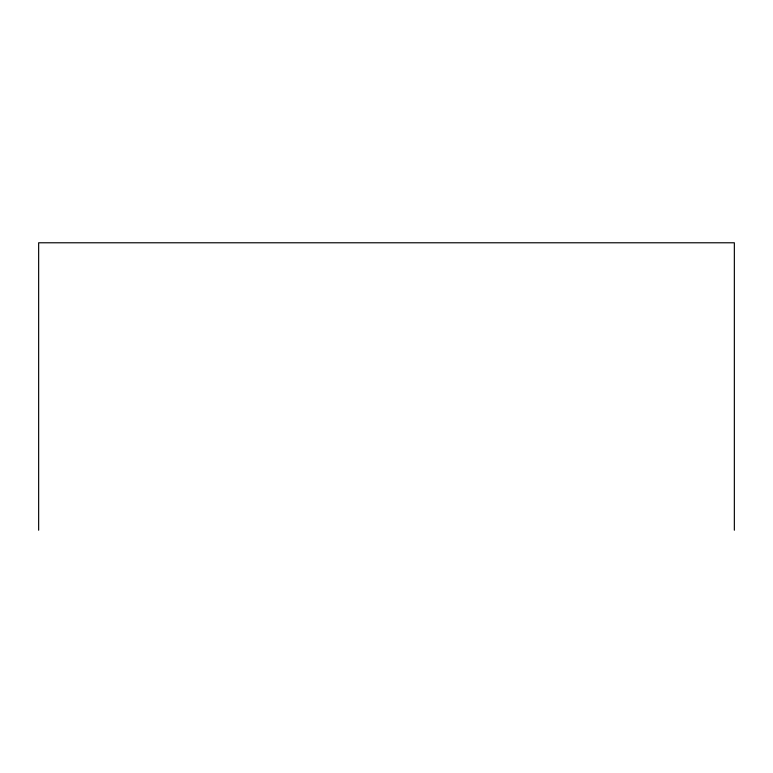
<?xml version="1.0" encoding="UTF-8"?>
<svg xmlns="http://www.w3.org/2000/svg" width="773" height="773" viewBox="0 0 773 773"><rect width="100%" height="100%" fill="white"/><g stroke="black" fill="none" stroke-linecap="round" stroke-linejoin="round"><path stroke-width="1.16" d="M734.35 530.22L734.35 242.78L38.65 242.78L38.65 530.22"/></g></svg>
